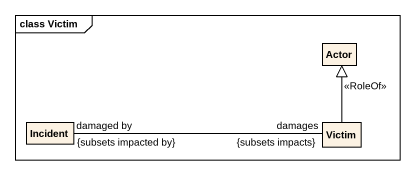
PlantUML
@startuml
mainframe class Victim
hide circle
hide empty members
class "Actor" as Actor_
class Incident
class Victim
Incident "damaged by\n{subsets impacted by}" -right- "damages\n{subsets impacts}" Victim
Victim -up-|> Actor_ : <<RoleOf>>
@enduml
